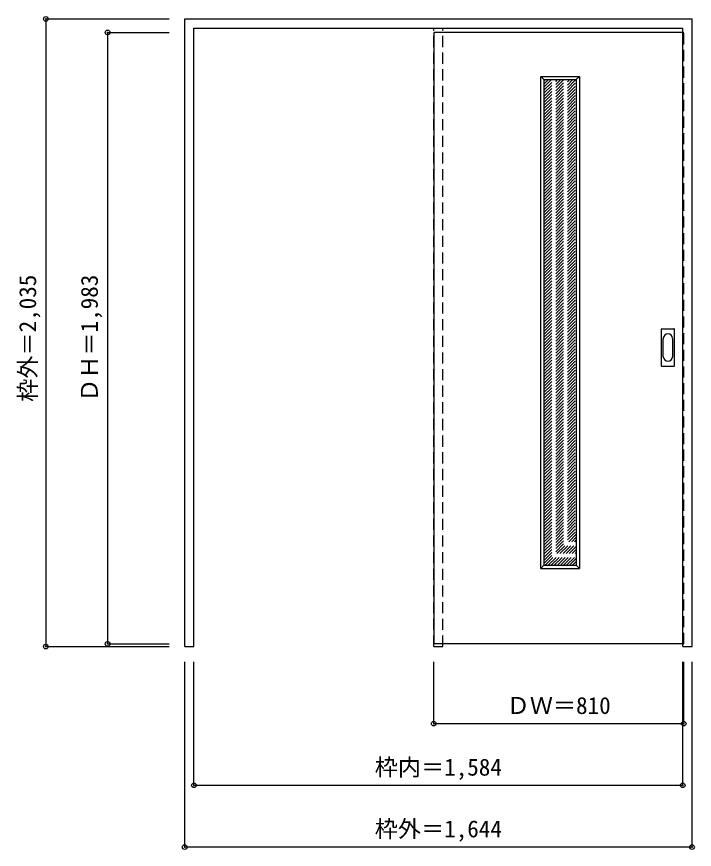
# Model space of a CAD drawing. Units: millimetres, scale not verified. Extents: x -1717 to 479, y -1629 to 1071.
import ezdxf
from ezdxf.enums import TextEntityAlignment as Align

# ---------------------------------------------------------------- set-up
doc = ezdxf.new("R2010")
doc.units = ezdxf.units.MM
doc.header["$LTSCALE"] = 30
doc.header["$PDMODE"] = 32
doc.header["$PDSIZE"] = 15
doc.linetypes.add('DASHED1', pattern=[1.8, 1.2, -0.6])
doc.layers.add('0-0', color=4, linetype='DASHED1')
doc.layers.add('0-1_寸法', color=7, linetype='Continuous')
doc.styles.add('ＭＳ ゴシック', font='')
doc.styles.get('ＭＳ ゴシック').set_extended_font_data('MS Gothic')

msp = doc.modelspace()

# ---------------------------------------------------------------- linework, layer by layer
at = {"layer": '0-0', "color": 3, "linetype": 'Continuous'}
for p, q in [((-1172.51, -971.18), (-1172.51, 1063.82)), ((-1172.51, 1063.82), (471.49, 1063.82)), ((471.49, -971.18), (471.49, 1063.82)), ((-1142.51, 1033.82), (441.49, 1033.82)), ((441.49, -971.18), (441.49, 1033.82)), ((-365.51, 1020.32), (-365.51, -962.68)), ((441.49, 1020.32), (-365.51, 1020.32)), ((-8.51, 867.32), (96.49, 867.32)), ((96.49, 867.32), (96.49, -707.68)), ((372.49, -61.18), (372.49, 57.82)), ((373.99, 59.32), (412.99, 59.32)), ((414.49, -61.18), (414.49, 57.82)), ((412.99, -62.68), (373.99, -62.68)), ((441.49, -962.68), (-365.51, -962.68)), ((441.49, -971.18), (471.49, -971.18))]:
    msp.add_line(p, q, dxfattribs=at)
at = {"layer": '0-0'}
for p, q in [((-365.51, -971.18), (-365.51, 1033.82)), ((-335.51, -971.18), (-335.51, 1033.82)), ((-365.51, 1020.32), (-365.51, 1016.32)), ((441.49, 1020.32), (444.49, 1020.32)), ((-8.51, 763.32), (95.49, 867.32)), ((-8.51, 773.22), (85.59, 867.32)), ((-8.51, 783.12), (75.69, 867.32)), ((-8.51, 793.02), (65.79, 867.32)), ((-8.51, 802.92), (55.89, 867.32)), ((-8.51, 812.82), (45.99, 867.32)), ((-8.51, 822.72), (36.09, 867.32)), ((-8.51, 832.62), (26.19, 867.32)), ((-8.51, 842.52), (16.29, 867.32)), ((-8.51, 852.42), (6.39, 867.32)), ((-8.51, 862.32), (-3.51, 867.32)), ((-8.51, 753.43), (96.49, 858.42)), ((-8.51, 743.53), (96.49, 848.53)), ((-8.51, 733.63), (96.49, 838.63)), ((-8.51, 723.73), (96.49, 828.73)), ((-8.51, 713.83), (96.49, 818.83)), ((-8.51, 703.93), (96.49, 808.93)), ((-8.51, 694.03), (96.49, 799.03)), ((-8.51, 684.13), (96.49, 789.13)), ((-8.51, 674.23), (96.49, 779.23)), ((-8.51, 664.33), (96.49, 769.33)), ((-8.51, 654.43), (96.49, 759.43)), ((-8.51, 644.53), (96.49, 749.53)), ((-8.51, 634.63), (96.49, 739.63)), ((-8.51, 624.73), (96.49, 729.73)), ((-8.51, 614.83), (96.49, 719.83)), ((-8.51, 604.93), (96.49, 709.93)), ((-8.51, 595.03), (96.49, 700.03)), ((-8.51, 585.13), (96.49, 690.13)), ((-8.51, 575.23), (96.49, 680.23)), ((-8.51, 565.33), (96.49, 670.33)), ((-8.51, 555.44), (96.49, 660.44)), ((-8.51, 545.54), (96.49, 650.54)), ((-8.51, 535.64), (96.49, 640.64)), ((-8.51, 525.74), (96.49, 630.74)), ((-8.51, 515.84), (96.49, 620.84)), ((-8.51, 505.94), (96.49, 610.94)), ((-8.51, 496.04), (96.49, 601.04)), ((-8.51, 486.14), (96.49, 591.14)), ((-8.51, 476.24), (96.49, 581.24)), ((-8.51, 466.34), (96.49, 571.34)), ((-8.51, 456.44), (96.49, 561.44)), ((-8.51, 446.54), (96.49, 551.54)), ((-8.51, 436.64), (96.49, 541.64)), ((-8.51, 426.74), (96.49, 531.74)), ((-8.51, 416.84), (96.49, 521.84)), ((-8.51, 406.94), (96.49, 511.94)), ((-8.51, 397.04), (96.49, 502.04)), ((-8.51, 387.14), (96.49, 492.14)), ((-8.51, 377.24), (96.49, 482.24)), ((-8.51, 367.34), (96.49, 472.34)), ((-8.51, 357.45), (96.49, 462.45)), ((-8.51, 347.55), (96.49, 452.55)), ((-8.51, 337.65), (96.49, 442.65)), ((-8.51, 327.75), (96.49, 432.75)), ((-8.51, 317.85), (96.49, 422.85)), ((-8.51, 307.95), (96.49, 412.95)), ((-8.51, 298.05), (96.49, 403.05)), ((-8.51, 288.15), (96.49, 393.15)), ((-8.51, 278.25), (96.49, 383.25)), ((-8.51, 268.35), (96.49, 373.35)), ((-8.51, 258.45), (96.49, 363.45)), ((-8.51, 248.55), (96.49, 353.55)), ((-8.51, 238.65), (96.49, 343.65)), ((-8.51, 228.75), (96.49, 333.75)), ((-8.51, 218.85), (96.49, 323.85)), ((-8.51, 208.95), (96.49, 313.95)), ((-8.51, 199.05), (96.49, 304.05)), ((-8.51, 189.15), (96.49, 294.15)), ((-8.51, 179.25), (96.49, 284.25)), ((-8.51, 169.36), (96.49, 274.35)), ((-8.51, 159.46), (96.49, 264.46)), ((-8.51, 149.56), (96.49, 254.56)), ((-8.51, 139.66), (96.49, 244.66)), ((-8.51, 129.76), (96.49, 234.76)), ((-8.51, 119.86), (96.49, 224.86)), ((-8.51, 109.96), (96.49, 214.96)), ((-8.51, 100.06), (96.49, 205.06)), ((-8.51, 90.16), (96.49, 195.16)), ((-8.51, 80.26), (96.49, 185.26)), ((-8.51, 70.36), (96.49, 175.36)), ((-8.51, 60.46), (96.49, 165.46)), ((-8.51, 50.56), (96.49, 155.56)), ((-8.51, 40.66), (96.49, 145.66)), ((-8.51, 30.76), (96.49, 135.76)), ((-8.51, 20.86), (96.49, 125.86)), ((-8.51, 10.96), (96.49, 115.96)), ((-8.51, 1.06), (96.49, 106.06)), ((-8.51, -8.84), (96.49, 96.16)), ((-8.51, -18.74), (96.49, 86.26)), ((-8.51, -28.63), (96.49, 76.36)), ((-8.51, -38.53), (96.49, 66.47)), ((-8.51, -48.43), (96.49, 56.57)), ((-8.51, -58.33), (96.49, 46.67)), ((-8.51, -68.23), (96.49, 36.77)), ((-8.51, -78.13), (96.49, 26.87)), ((-8.51, -88.03), (96.49, 16.97)), ((-8.51, -97.93), (96.49, 7.07)), ((-8.51, -107.83), (96.49, -2.83)), ((-8.51, -117.73), (96.49, -12.73)), ((-8.51, -127.63), (96.49, -22.63)), ((-8.51, -137.53), (96.49, -32.53)), ((-8.51, -147.43), (96.49, -42.43)), ((-8.51, -157.33), (96.49, -52.33)), ((-8.51, -167.23), (96.49, -62.23)), ((-8.51, -177.13), (96.49, -72.13)), ((-8.51, -187.03), (96.49, -82.03)), ((-8.51, -196.93), (96.49, -91.93)), ((-8.51, -206.83), (96.49, -101.83)), ((-8.51, -216.73), (96.49, -111.73)), ((-8.51, -226.62), (96.49, -121.63)), ((-8.51, -236.52), (96.49, -131.52)), ((-8.51, -246.42), (96.49, -141.42)), ((-8.51, -256.32), (96.49, -151.32)), ((-8.51, -266.22), (96.49, -161.22)), ((-8.51, -276.12), (96.49, -171.12)), ((-8.51, -286.02), (96.49, -181.02)), ((-8.51, -295.92), (96.49, -190.92)), ((-8.51, -305.82), (96.49, -200.82)), ((-8.51, -315.72), (96.49, -210.72)), ((-8.51, -325.62), (96.49, -220.62)), ((-8.51, -335.52), (96.49, -230.52)), ((-8.51, -345.42), (96.49, -240.42)), ((-8.51, -355.32), (96.49, -250.32)), ((-8.51, -365.22), (96.49, -260.22)), ((-8.51, -375.12), (96.49, -270.12)), ((-8.51, -385.02), (96.49, -280.02)), ((-8.51, -394.92), (96.49, -289.92)), ((-8.51, -404.82), (96.49, -299.82)), ((-8.51, -414.72), (96.49, -309.72)), ((-8.51, -424.61), (96.49, -319.61)), ((-8.51, -434.51), (96.49, -329.51)), ((-8.51, -444.41), (96.49, -339.41)), ((-8.51, -454.31), (96.49, -349.31)), ((-8.51, -464.21), (96.49, -359.21)), ((-8.51, -474.11), (96.49, -369.11)), ((-8.51, -484.01), (96.49, -379.01)), ((-8.51, -493.91), (96.49, -388.91)), ((-8.51, -503.81), (96.49, -398.81)), ((-8.51, -513.71), (96.49, -408.71)), ((-8.51, -523.61), (96.49, -418.61)), ((-8.51, -533.51), (96.49, -428.51)), ((-8.51, -543.41), (96.49, -438.41)), ((-8.51, -553.31), (96.49, -448.31)), ((-8.51, -563.21), (96.49, -458.21)), ((-8.51, -573.11), (96.49, -468.11)), ((-8.51, -583.01), (96.49, -478.01)), ((-8.51, -592.91), (96.49, -487.91)), ((-8.51, -602.81), (96.49, -497.81)), ((-8.51, -612.71), (96.49, -507.71)), ((-8.51, -622.6), (96.49, -517.6)), ((-8.51, -632.5), (96.49, -527.5)), ((-8.51, -642.4), (96.49, -537.4)), ((-8.51, -652.3), (96.49, -547.3)), ((-8.51, -662.2), (96.49, -557.2)), ((-8.51, -672.1), (96.49, -567.1)), ((-8.51, -682), (96.49, -577)), ((-8.51, -691.9), (96.49, -586.9)), ((-8.51, -701.8), (96.49, -596.8)), ((-4.49, -707.68), (96.49, -606.7)), ((5.41, -707.68), (96.49, -616.6)), ((15.31, -707.68), (96.49, -626.5)), ((25.21, -707.68), (96.49, -636.4)), ((35.11, -707.68), (96.49, -646.3)), ((45.01, -707.68), (96.49, -656.2)), ((54.91, -707.68), (96.49, -666.1)), ((64.81, -707.68), (96.49, -676)), ((74.71, -707.68), (96.49, -685.9)), ((84.61, -707.68), (96.49, -695.8)), ((-365.51, -971.18), (-335.51, -971.18))]:
    msp.add_line(p, q, dxfattribs=at)
at = {"layer": '0-0', "color": 7, "linetype": 'Continuous'}
for p, q in [((-18.51, 877.32), (-8.51, 867.32)), ((-18.51, 877.32), (106.49, 877.32)), ((-18.51, -717.68), (-18.51, 877.32)), ((106.49, 877.32), (96.49, 867.32)), ((106.49, 877.32), (106.49, -717.68)), ((378.49, -31.28), (378.49, 27.92)), ((408.49, 27.92), (408.49, -31.28)), ((-8.51, -707.68), (-18.51, -717.68)), ((-18.51, -717.68), (106.49, -717.68)), ((96.49, -707.68), (106.49, -717.68))]:
    msp.add_line(p, q, dxfattribs=at)
at = {"layer": '0-0', "color": 3, "linetype": 'Continuous'}
for points in [[(-1172.51, -971.18), (-1142.51, -971.18), (-1142.51, 1033.82)], [(-8.51, 867.32), (-8.51, -707.68), (96.49, -707.68)]]:
    msp.add_lwpolyline(points, dxfattribs=at)
at = {"layer": '0-0'}
msp.add_lwpolyline([(441.49, -962.68), (444.49, -962.68), (444.49, 1020.32)], dxfattribs=at)
at = {"layer": '0-0', "color": 3, "linetype": 'Continuous'}
for centre, start, end in [((373.99, 57.82), 90, 180), ((412.99, 57.82), 0, 90), ((373.99, -61.18), 180, 270), ((412.99, -61.18), 270, 0)]:
    msp.add_arc(centre, 1.5, start, end, dxfattribs=at)
at = {"layer": '0-0', "color": 7, "linetype": 'Continuous'}
for centre, start, end in [((393.49, 27.92), 0, 180), ((393.49, -31.28), 180, 0)]:
    msp.add_arc(centre, 15, start, end, dxfattribs=at)
at = {"layer": '0-1_寸法', "color": 4}
for p, q in [((-1622.51, 1063.82), (-1622.51, -971.18)), ((-1622.51, 1063.82), (-1222.51, 1063.82)), ((-1422.51, 1020.32), (-1422.51, -962.68)), ((-1422.51, 1020.32), (-1222.51, 1020.32)), ((-1622.51, -971.18), (-1222.51, -971.18)), ((-1422.51, -962.68), (-1222.51, -962.68)), ((-365.51, -1221.18), (-365.51, -1021.18)), ((441.49, -1421.18), (441.49, -1021.18)), ((444.49, -1221.18), (444.49, -1021.18)), ((471.49, -1621.18), (471.49, -1021.18)), ((444.49, -1221.18), (-365.51, -1221.18))]:
    msp.add_line(p, q, dxfattribs=at)
for points in [[(471.49, -1621.18), (-1172.51, -1621.18), (-1172.51, -1021.18)], [(441.49, -1421.18), (-1142.51, -1421.18), (-1142.51, -1021.18)]]:
    msp.add_lwpolyline(points, dxfattribs=at)
at = {"layer": '0-1_寸法'}
for p in [(-1622.51, 1063.82), (-1422.51, 1020.32), (-1622.51, -971.18), (-1422.51, -962.68), (-365.51, -1221.18), (444.49, -1221.18), (-1142.51, -1421.18), (441.49, -1421.18), (-1172.51, -1621.18), (471.49, -1621.18)]:
    msp.add_point(p, dxfattribs=at)

# ---------------------------------------------------------------- texts
at = {"layer": '0-1_寸法', "style": 'ＭＳ ゴシック'}
for s, p in [('枠外＝2,035', (-1637.51, -177.43)), ('ＤＨ＝1,983', (-1437.51, -177.43))]:
    msp.add_text(s, height=54.99, rotation=90, dxfattribs=at).set_placement(p, align=Align.BOTTOM_LEFT)
for s, p in [('ＤＷ＝810', (-129.26, -1206.18)), ('枠内＝1,584', (-556.76, -1406.18)), ('枠外＝1,644', (-556.76, -1606.18))]:
    msp.add_text(s, height=54.99, dxfattribs=at).set_placement(p, align=Align.BOTTOM_LEFT)

doc.saveas('drawing.dxf')
